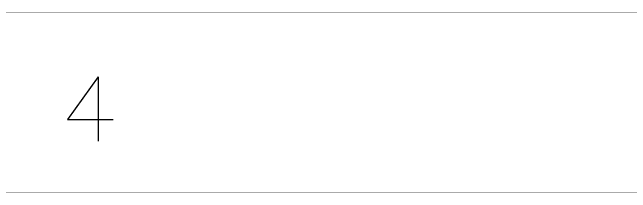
# Model space of a CAD drawing. Header units: millimetres. Extents: x 0 to 559, y 0 to 433.
# Drawn here: x 61.1 to 122.2, y 1 to 18.8 of the extents above; entities that cross this region are included whole.
import ezdxf

# ---------------------------------------------------------------- set-up
doc = ezdxf.new("R2010")
doc.units = ezdxf.units.MM
doc.layers.add('KeepOutLayer', color=6, linetype='Continuous')

msp = doc.modelspace()

# ---------------------------------------------------------------- linework, layer by layer
at = {"layer": 'KeepOutLayer'}
for p, q in [((69.546, 12.394), (66.522, 8.161)), ((69.546, 12.394), (66.522, 8.161)), ((69.546, 12.394), (69.546, 6.045)), ((69.546, 12.394), (69.546, 6.045)), ((66.522, 8.161), (71.057, 8.161)), ((66.522, 8.161), (71.057, 8.161))]:
    msp.add_line(p, q, dxfattribs=at)
at = {"layer": 'KeepOutLayer', "const_width": 0.0254}
for points in [[(28.422, 18.745), (414.502, 18.745)], [(28.422, 18.745), (414.502, 18.745)], [(0.482, 0.965), (559.282, 0.965)], [(0.482, 0.965), (559.282, 0.965)]]:
    msp.add_lwpolyline(points, dxfattribs=at)

doc.saveas('drawing.dxf')
